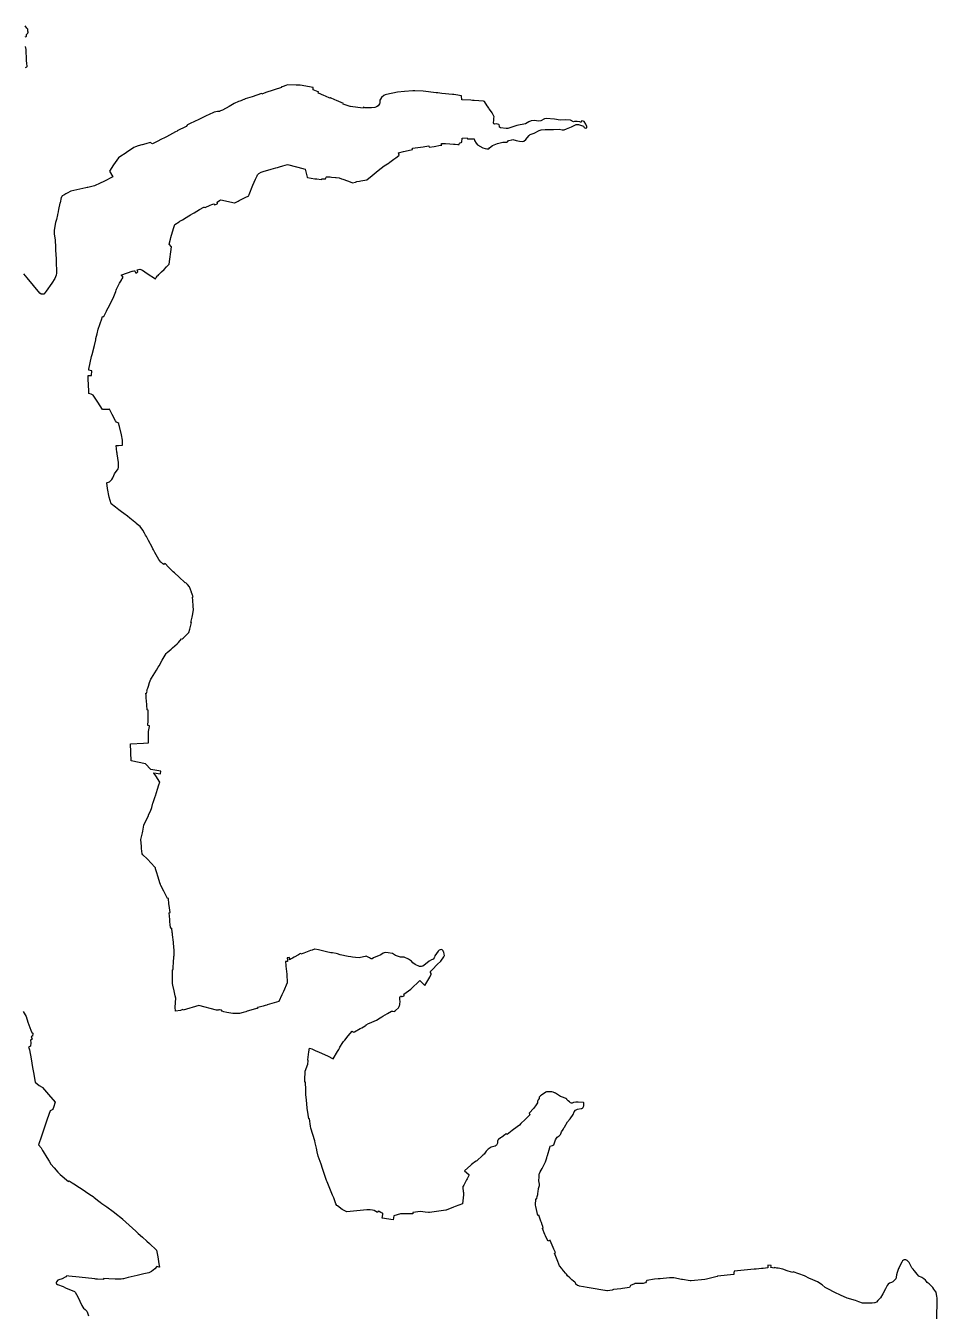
# Model space of a CAD drawing. Header units: inches. Extents: x 1341578 to 1502124, y 557203 to 748561.
# Drawn here: x 1459638 to 1462793, y 581395 to 585854 of the extents above; entities that cross this region are included whole.
import ezdxf

# ---------------------------------------------------------------- set-up
doc = ezdxf.new("R2010")
doc.units = ezdxf.units.IN
doc.header["$MEASUREMENT"] = 0
doc.layers.add('Zipcode', color=7, linetype='Continuous')

msp = doc.modelspace()

# ---------------------------------------------------------------- linework, layer by layer
at = {"layer": 'Zipcode'}
for points in [[(1459636.3, 585815.6), (1459639.1, 585816.4), (1459640.8, 585817.8), (1459640.8, 585821.5), (1459640.8, 585823.9), (1459641.5, 585825), (1459644.7, 585828.6), (1459645.2, 585829.4), (1459645.9, 585831), (1459646.3, 585832), (1459645.9, 585833), (1459645.3, 585834.3), (1459645.3, 585835.3), (1459645, 585839.8), (1459644.9, 585842.2), (1459642, 585846.2), (1459635.8, 585854)], [(1459636.6, 585709.6), (1459641.4, 585712.3), (1459642.6, 585713.6), (1459642.7, 585715), (1459642.1, 585721.8), (1459640.7, 585735.4), (1459639.5, 585772), (1459637.7, 585782.7)], [(1462790.7, 581379), (1462791.4, 581400.4), (1462791.4, 581401.9), (1462792.5, 581421.6), (1462791.8, 581451.4), (1462791.2, 581455.6), (1462788.6, 581471.7), (1462787.8, 581472.7), (1462780.7, 581482), (1462776.9, 581487), (1462776.8, 581487.1), (1462775.2, 581489.2), (1462764.3, 581500.3), (1462757.4, 581504.7), (1462755.1, 581508.5), (1462752.2, 581512.4), (1462746.4, 581516.8), (1462739.3, 581521.8), (1462728.9, 581526.8), (1462722.8, 581533.8), (1462714.2, 581544.5), (1462713, 581546), (1462709.1, 581550.7), (1462704.8, 581555.8), (1462699.6, 581564.8), (1462694.9, 581573.5), (1462688.6, 581580.4), (1462683.8, 581582.8), (1462679.8, 581583.3), (1462678.4, 581583.5), (1462675.8, 581581.9), (1462672.7, 581579.5), (1462670.3, 581575.1), (1462662.6, 581561.9), (1462660.3, 581556.9), (1462658.8, 581553.5), (1462653.6, 581539.7), (1462651.3, 581531.2), (1462650.2, 581523.2), (1462648.9, 581517.7), (1462646.2, 581514), (1462639.4, 581506.7), (1462634.3, 581505), (1462630.8, 581503.5), (1462627.5, 581502.1), (1462622.3, 581499.4), (1462619.3, 581494.2), (1462618.1, 581491.7), (1462613.3, 581482.5), (1462604, 581465.1), (1462595.9, 581451.8), (1462587, 581441.8), (1462582.7, 581436.6), (1462576.5, 581434), (1462576.2, 581433.9), (1462575.9, 581433.8), (1462567.9, 581432.5), (1462539.7, 581432.9), (1462533.9, 581433.2), (1462520.7, 581437.8), (1462509.9, 581442.1), (1462481.3, 581450.8), (1462458.1, 581460.5), (1462438, 581469.8), (1462413.9, 581483.1), (1462404.9, 581487.1), (1462394.4, 581496.3), (1462377.9, 581506.4), (1462354.1, 581517.2), (1462353.5, 581517.5), (1462350.4, 581519), (1462333.6, 581527.5), (1462294.2, 581541.5), (1462293.9, 581541.1), (1462292.2, 581538.8), (1462276.9, 581544.2), (1462273.6, 581545.3), (1462258.3, 581550.7), (1462242, 581553.8), (1462237, 581554.7), (1462229.7, 581556.1), (1462229.3, 581556.2), (1462229.2, 581556.2), (1462228.5, 581554.1), (1462217.2, 581556.2), (1462217.5, 581561.4), (1462217.5, 581563.4), (1462206.1, 581564.3), (1462205.8, 581556.2), (1462205.8, 581555.2), (1462189.7, 581553.6), (1462184.7, 581553.1), (1462165.5, 581551.2), (1462159.5, 581550.6), (1462089.4, 581544.2), (1462089.3, 581543.3), (1462088.7, 581538), (1462088.2, 581532.8), (1462031.9, 581526), (1462030.5, 581525.7), (1461994.3, 581516.1), (1461988.6, 581514.6), (1461988.3, 581514.6), (1461941.4, 581510.7), (1461939.6, 581510.9), (1461937.1, 581510.6), (1461910.5, 581514.6), (1461907.2, 581515.1), (1461880.6, 581521), (1461865.5, 581520.4), (1461833.1, 581517.7), (1461826.8, 581517.2), (1461814.5, 581516.2), (1461787.7, 581511.8), (1461786.9, 581510), (1461785.7, 581507.4), (1461782.7, 581503), (1461778.5, 581501.9), (1461774.9, 581500.9), (1461768.2, 581501), (1461764, 581501), (1461745.5, 581501.2), (1461745.4, 581500.7), (1461745.1, 581499.5), (1461730.5, 581494.4), (1461728, 581486.8), (1461703.1, 581483.8), (1461697.5, 581483.1), (1461671.9, 581479.9), (1461667.9, 581478.1), (1461651, 581475.7), (1461648.7, 581476.1), (1461643.3, 581477.2), (1461642.5, 581477.4), (1461595, 581484.7), (1461580.7, 581487), (1461567.9, 581489.1), (1461553.7, 581491.5), (1461553.7, 581492), (1461553.7, 581493.3), (1461547.3, 581494.6), (1461542.2, 581499.4), (1461540.5, 581503.8), (1461538.6, 581505.3), (1461534, 581508.9), (1461528.2, 581513.6), (1461521, 581520.2), (1461513.4, 581527.3), (1461509.1, 581533.3), (1461506.1, 581536.9), (1461494.1, 581551.2), (1461492.8, 581552.8), (1461484.7, 581562.7), (1461477.1, 581583.1), (1461474.8, 581589.2), (1461468.3, 581606.3), (1461471.8, 581608.1), (1461465.5, 581620.5), (1461463.2, 581626.2), (1461453.4, 581649.9), (1461453.2, 581651), (1461450.4, 581649.6), (1461445.5, 581647.1), (1461436.6, 581665.3), (1461436.4, 581665.8), (1461434.4, 581671), (1461426.6, 581691.9), (1461426.4, 581692.4), (1461427.3, 581693.2), (1461428.4, 581694.2), (1461425.9, 581701.9), (1461425.2, 581703.9), (1461422.5, 581712.5), (1461421.1, 581716.7), (1461414.1, 581738), (1461410.7, 581736.8), (1461403.1, 581767.3), (1461402.2, 581772.7), (1461403, 581794), (1461406.1, 581794.1), (1461406.4, 581795.7), (1461407.8, 581802.5), (1461409.9, 581808.9), (1461410.4, 581814.1), (1461410.9, 581818.3), (1461412.2, 581830.5), (1461415.5, 581840.8), (1461416.1, 581844.7), (1461414.2, 581855.9), (1461414.6, 581870.2), (1461414.9, 581874.1), (1461415.4, 581880), (1461415.5, 581881.5), (1461418.1, 581887.1), (1461425.2, 581899.7), (1461430.4, 581907.8), (1461437.2, 581922.5), (1461441, 581935.7), (1461442.6, 581941.4), (1461443.5, 581944.4), (1461451.4, 581971.6), (1461453.2, 581976.1), (1461461.3, 581979.1), (1461465.2, 581981.3), (1461471.1, 581998.4), (1461474.3, 582004.4), (1461477, 582007.1), (1461484.2, 582012.2), (1461488.7, 582016.5), (1461490, 582018.8), (1461490.8, 582023.1), (1461492.1, 582025.8), (1461497.4, 582034.6), (1461500.3, 582039.4), (1461502.1, 582042.3), (1461513.3, 582060.2), (1461522.2, 582071.5), (1461532.6, 582086.6), (1461536.2, 582095.4), (1461540.9, 582100.8), (1461545.4, 582103.1), (1461548, 582104.5), (1461560.8, 582106.7), (1461562.2, 582107), (1461565.3, 582107.6), (1461566.9, 582110.1), (1461567.7, 582111.4), (1461569.2, 582115.6), (1461569.9, 582126), (1461569.2, 582126.8), (1461568.5, 582127.8), (1461567, 582127.9), (1461549.7, 582128.7), (1461541.3, 582129.1), (1461534.5, 582127.5), (1461533.6, 582127.3), (1461529.4, 582125.3), (1461526.2, 582125.4), (1461523.4, 582126.6), (1461519.6, 582129.5), (1461515.4, 582133.7), (1461511.2, 582138.1), (1461510.5, 582138.8), (1461506.6, 582141.6), (1461498.8, 582144.6), (1461488.6, 582148.5), (1461474.9, 582157.1), (1461470.9, 582160.2), (1461469.6, 582161.2), (1461468.5, 582161.5), (1461463, 582163.1), (1461458.6, 582164.5), (1461458.1, 582164.6), (1461443.3, 582164.9), (1461440.2, 582164.3), (1461437.6, 582163.8), (1461423.2, 582153.5), (1461418.4, 582150.1), (1461417.8, 582149.7), (1461415.3, 582146.1), (1461415.2, 582141.7), (1461410.9, 582136.9), (1461409, 582132.6), (1461408.9, 582130), (1461408.8, 582126.6), (1461404.9, 582119.9), (1461395.9, 582107.9), (1461379.9, 582090.5), (1461382.4, 582084.9), (1461370.7, 582072.9), (1461366.5, 582069.1), (1461366.2, 582068.6), (1461351.7, 582055.1), (1461346.3, 582049.5), (1461326.3, 582034), (1461321.6, 582030.4), (1461304.4, 582017), (1461304.1, 582017.3), (1461301.8, 582019.5), (1461301.1, 582019.7), (1461299, 582019.1), (1461296.2, 582016), (1461285.4, 582008), (1461281.5, 582005.1), (1461273.6, 581999.2), (1461271.7, 581996.9), (1461271, 581993.2), (1461270.9, 581986.4), (1461267.2, 581980), (1461266.6, 581979.1), (1461262.2, 581976.4), (1461253.1, 581973.7), (1461249.3, 581972.5), (1461238, 581965.8), (1461231.6, 581959.7), (1461224.1, 581949.1), (1461223.7, 581948.7), (1461221.9, 581947), (1461218.8, 581944.2), (1461213.7, 581939.5), (1461204.2, 581930.8), (1461199.5, 581925.9), (1461197.4, 581924.7), (1461191.6, 581921.4), (1461185, 581916.3), (1461180.4, 581912.7), (1461178.6, 581911.2), (1461156.8, 581890.8), (1461171.9, 581878), (1461171.3, 581875.9), (1461171, 581875.4), (1461165.3, 581863.6), (1461163.4, 581859.7), (1461154.5, 581841.3), (1461151.7, 581838.3), (1461150.7, 581836.8), (1461151.1, 581831.7), (1461152.3, 581819), (1461152.5, 581816.1), (1461153.1, 581809), (1461153.2, 581807.9), (1461149.1, 581776.8), (1461124.1, 581767.5), (1461118.2, 581765.3), (1461118, 581765.2), (1461093, 581755), (1461092.2, 581754.8), (1461035.6, 581747), (1461033.6, 581746.7), (1461031.9, 581746.9), (1461020.3, 581748.4), (1461004.1, 581750.5), (1460977.8, 581747.4), (1460977.4, 581747.3), (1460977.9, 581742.8), (1460952, 581742.6), (1460946.6, 581742.5), (1460935.3, 581742.4), (1460912, 581735), (1460909.5, 581721.2), (1460871, 581726.9), (1460873.5, 581740.5), (1460874.1, 581743.4), (1460872.3, 581744.9), (1460869.5, 581745.5), (1460866.6, 581747.1), (1460860.7, 581750.1), (1460857.7, 581751.7), (1460855.9, 581746.7), (1460855.3, 581747.1), (1460844, 581754.1), (1460838, 581755.2), (1460829.6, 581756.6), (1460823.8, 581756.4), (1460818.2, 581756.2), (1460818, 581756.2), (1460806.9, 581754.8), (1460749.2, 581748.9), (1460732.7, 581757), (1460716.4, 581769.4), (1460715.1, 581771.3), (1460711.4, 581776.9), (1460703.8, 581797.8), (1460702, 581801.7), (1460699.8, 581807), (1460683.1, 581847.7), (1460681, 581852.7), (1460679, 581858), (1460663.5, 581903.1), (1460661.4, 581910.3), (1460660.2, 581914.3), (1460649.7, 581941.5), (1460646.3, 581957), (1460643.9, 581969), (1460639.3, 581988.4), (1460639, 581994.8), (1460625.2, 582039), (1460623.5, 582045.5), (1460619.7, 582071.2), (1460617.5, 582071.4), (1460613, 582101.3), (1460612.4, 582106.7), (1460612.2, 582108.6), (1460609.5, 582135.6), (1460607.4, 582155.1), (1460607.3, 582159.2), (1460607.4, 582162.7), (1460607, 582171), (1460605.9, 582197.4), (1460604, 582197.4), (1460603.5, 582202.7), (1460604.1, 582211.5), (1460605.1, 582228.9), (1460605.4, 582229.8), (1460605.1, 582235.9), (1460605.1, 582236), (1460613.9, 582260.8), (1460615.5, 582271.7), (1460614.4, 582275.8), (1460618.1, 582302.4), (1460619.9, 582315.2), (1460627.7, 582312.9), (1460640.2, 582308.1), (1460653.9, 582301.8), (1460681.8, 582288.8), (1460702.3, 582278.8), (1460717.5, 582304.5), (1460721.4, 582311.4), (1460723.8, 582315.6), (1460725.3, 582318.5), (1460735.9, 582335.4), (1460738.2, 582338.9), (1460741, 582342.1), (1460741.9, 582343.1), (1460754, 582358.2), (1460767.6, 582374.7), (1460771.5, 582370.7), (1460775, 582372.3), (1460775.7, 582372.5), (1460795.6, 582383.3), (1460801, 582386.5), (1460812.3, 582393.3), (1460815.6, 582395.3), (1460816.6, 582395.9), (1460824.4, 582401.2), (1460827.2, 582402.3), (1460851.4, 582412.2), (1460857.3, 582415.8), (1460862.3, 582418.9), (1460864.8, 582420.4), (1460870.4, 582423.9), (1460874.3, 582426.3), (1460890.1, 582435.3), (1460903.8, 582443.2), (1460905.1, 582443.5), (1460906.4, 582443.7), (1460908.9, 582443.1), (1460912.8, 582442.1), (1460914.5, 582443.3), (1460918.1, 582445.7), (1460918.2, 582445.8), (1460928.6, 582454.7), (1460930.4, 582459.6), (1460931.7, 582463.6), (1460932.1, 582465.7), (1460932.3, 582467), (1460933.3, 582478.1), (1460933.2, 582482.4), (1460933.1, 582491.8), (1460933.7, 582493.8), (1460935.1, 582495.4), (1460937, 582495.4), (1460938.9, 582494.7), (1460941.3, 582493.9), (1460947.9, 582496.8), (1460947.3, 582500.5), (1460947, 582502.8), (1460971.3, 582520), (1461002.2, 582549.5), (1461015.8, 582536.4), (1461019.6, 582532.7), (1461036.9, 582561.1), (1461041.3, 582571.9), (1461040.7, 582574.2), (1461038.9, 582577.8), (1461038.8, 582580.6), (1461039.2, 582581.4), (1461039.6, 582582.3), (1461040.1, 582582.9), (1461040.8, 582583.8), (1461047.2, 582589), (1461060.6, 582603.9), (1461061.7, 582605.1), (1461074.6, 582616.3), (1461084.8, 582631.7), (1461086.7, 582635.8), (1461086.6, 582640.8), (1461084.7, 582647.5), (1461084.1, 582649.2), (1461083.1, 582651.9), (1461081.2, 582653.9), (1461078.6, 582655.9), (1461075.6, 582656.7), (1461069, 582654.7), (1461065.3, 582651), (1461054.1, 582635.5), (1461052.1, 582630.2), (1461051.2, 582627.8), (1461048.3, 582623.6), (1461046, 582622.6), (1461042.1, 582620.9), (1461033.7, 582617.1), (1461021.9, 582606.3), (1461011.7, 582599.2), (1461007.3, 582598.1), (1461000.9, 582598.5), (1460986.2, 582604.6), (1460977.2, 582611.5), (1460973.4, 582616.4), (1460963.2, 582623.4), (1460947.8, 582630.2), (1460936.4, 582630.9), (1460934.7, 582631), (1460917.6, 582636.6), (1460907.5, 582643), (1460892.1, 582646.1), (1460881.9, 582646.2), (1460875.3, 582644), (1460866.8, 582638.3), (1460841.8, 582627.7), (1460836.6, 582625), (1460833.9, 582624.4), (1460831.6, 582625.8), (1460831.6, 582625.8), (1460827.6, 582628.7), (1460823.2, 582631), (1460816.4, 582633.6), (1460813, 582633.3), (1460806.7, 582631.2), (1460792.2, 582627.9), (1460779.2, 582629.2), (1460769.2, 582630.8), (1460763.2, 582631.7), (1460754.3, 582633.1), (1460725.8, 582638.5), (1460716.8, 582642.2), (1460711.8, 582643.8), (1460699.7, 582645), (1460696, 582645.3), (1460693.8, 582645.8), (1460679.3, 582649.1), (1460650.8, 582656.2), (1460638, 582658.1), (1460637.4, 582658.2), (1460629.6, 582655.3), (1460624, 582653.3), (1460600.3, 582644.3), (1460590.3, 582640.5), (1460589.2, 582642.8), (1460582.4, 582638.9), (1460566.9, 582630.6), (1460561.4, 582627.6), (1460556.3, 582624.5), (1460550.8, 582621.5), (1460550.7, 582623.6), (1460550.4, 582629.4), (1460542.7, 582628.2), (1460543.9, 582619.1), (1460544.3, 582616.1), (1460538.7, 582615.4), (1460536.7, 582615.1), (1460537.3, 582610.5), (1460537.8, 582606.9), (1460537.9, 582606), (1460538.7, 582599.6), (1460542, 582572), (1460543, 582541.6), (1460529.7, 582512.1), (1460527.6, 582507.5), (1460524.5, 582500.6), (1460514.4, 582476.6), (1460473.4, 582465.3), (1460472.6, 582464.5), (1460466.7, 582462.8), (1460459.9, 582461.2), (1460455.2, 582460.1), (1460441, 582456.8), (1460440.1, 582456.5), (1460440.6, 582454.5), (1460440.9, 582453.6), (1460404.5, 582443.1), (1460399.9, 582441.8), (1460390.4, 582439), (1460377.5, 582436), (1460376.1, 582435.6), (1460360.2, 582436), (1460354.6, 582435.7), (1460334.2, 582439.5), (1460323.3, 582441), (1460317.4, 582444.2), (1460315.4, 582446.8), (1460314.1, 582447.5), (1460308.4, 582447.9), (1460305.8, 582447.7), (1460304.1, 582447.6), (1460299.7, 582447.3), (1460298.6, 582447.3), (1460237.5, 582463.1), (1460183.2, 582447.3), (1460182.2, 582449), (1460173.5, 582445.6), (1460155.8, 582443.8), (1460155.7, 582457.4), (1460157.8, 582488.7), (1460155.3, 582496.6), (1460151.2, 582513.6), (1460146.9, 582533.3), (1460146.9, 582533.4), (1460146.2, 582539.3), (1460146.1, 582539.4), (1460145.7, 582545.9), (1460145.8, 582547.9), (1460145.8, 582574), (1460145.8, 582587.1), (1460148.1, 582587.8), (1460148.2, 582596.8), (1460148.3, 582598.4), (1460149.2, 582610.2), (1460150.3, 582633.9), (1460151.6, 582634.5), (1460151.2, 582657), (1460150.7, 582662.4), (1460149.8, 582683), (1460146.4, 582707.3), (1460145.5, 582712.9), (1460145.1, 582716), (1460143.3, 582730.5), (1460140.6, 582729.9), (1460137.7, 582741.8), (1460136.7, 582755.2), (1460136.3, 582760.9), (1460134.4, 582784.5), (1460137.8, 582785.5), (1460134.5, 582809.3), (1460133.7, 582814.8), (1460133.5, 582816.3), (1460131.9, 582832.1), (1460131.7, 582833.8), (1460130.3, 582833.7), (1460128.8, 582833.5), (1460118.2, 582854.2), (1460115.5, 582859.5), (1460105.9, 582878.6), (1460104.9, 582880.9), (1460104.2, 582882.4), (1460101.7, 582888.2), (1460096, 582907.4), (1460090.6, 582926), (1460087.4, 582936.8), (1460086.7, 582939.2), (1460086.5, 582940.2), (1460083.7, 582943.1), (1460073.3, 582954.4), (1460058, 582971.1), (1460043.3, 582985.1), (1460040.4, 582988.2), (1460038.9, 583006.8), (1460038.5, 583013), (1460036.4, 583037.6), (1460041.8, 583060.9), (1460043, 583067), (1460047, 583087.7), (1460062.5, 583120.4), (1460062.9, 583121.5), (1460065.4, 583127.7), (1460069.3, 583136.4), (1460074, 583148.9), (1460078, 583164), (1460078.6, 583165.5), (1460086.2, 583186.4), (1460087, 583189.4), (1460094, 583211.7), (1460098.9, 583227), (1460102, 583236.5), (1460102, 583236.7), (1460088, 583258.3), (1460085.6, 583261.5), (1460084.9, 583262.7), (1460084.9, 583262.7), (1460081.7, 583267.7), (1460081.4, 583268.3), (1460103.9, 583265.4), (1460105.2, 583274.3), (1460070.7, 583279.6), (1460052.7, 583299.9), (1460002.4, 583309.8), (1460000.9, 583368.5), (1460046, 583370.9), (1460062.5, 583371.8), (1460062.8, 583377.8), (1460063, 583396.4), (1460063.3, 583411), (1460064.1, 583417.1), (1460066, 583428.6), (1460066, 583428.6), (1460066.4, 583431.1), (1460065.1, 583431.5), (1460060.9, 583432.8), (1460061.3, 583450), (1460061.5, 583455.5), (1460061.8, 583469.6), (1460061.7, 583485.8), (1460058.4, 583487), (1460055.8, 583518.8), (1460055.2, 583526.1), (1460054.4, 583535.8), (1460054.1, 583544.6), (1460055.7, 583544.6), (1460058.3, 583551.7), (1460056.9, 583552.9), (1460057.7, 583555.2), (1460058.4, 583557), (1460060.4, 583562), (1460063.1, 583568.8), (1460066.8, 583581), (1460071.3, 583592.3), (1460073.7, 583596.1), (1460090.6, 583624.4), (1460096.4, 583634), (1460099.5, 583639.2), (1460099.6, 583639.4), (1460110.7, 583658.7), (1460124.5, 583681.6), (1460127.3, 583684.8), (1460141.2, 583696.7), (1460145.9, 583700.8), (1460161.6, 583714.4), (1460166.9, 583719.2), (1460177.5, 583732), (1460178.6, 583731.6), (1460179.4, 583732.1), (1460183.1, 583734.4), (1460201.9, 583754.4), (1460205.9, 583765.8), (1460208, 583774.6), (1460209.3, 583780.1), (1460211.5, 583789.1), (1460209.6, 583789.2), (1460213.5, 583807.5), (1460214.6, 583812.6), (1460218.8, 583832.7), (1460217.9, 583845.5), (1460217.9, 583846.6), (1460216.5, 583865.3), (1460215.7, 583876.1), (1460217.4, 583877.1), (1460214.1, 583886.9), (1460212.1, 583892.7), (1460211.7, 583894.1), (1460205, 583911.8), (1460197.4, 583920), (1460193.8, 583923.7), (1460190.7, 583926.9), (1460189.6, 583926.2), (1460188.8, 583926.9), (1460169.2, 583945.5), (1460152.3, 583960.7), (1460148.6, 583964.2), (1460131.8, 583979.8), (1460120, 583993.3), (1460116.3, 583989.6), (1460113, 583992.3), (1460107.8, 583996.5), (1460106.1, 583997.9), (1460098.3, 584007.1), (1460093.7, 584015), (1460084.4, 584031.3), (1460080, 584040.1), (1460077.8, 584044.3), (1460075, 584050), (1460063.4, 584073), (1460056, 584086), (1460053, 584091.4), (1460049.5, 584097.6), (1460043.5, 584108.2), (1460034.5, 584120.7), (1460020.7, 584132), (1460018.7, 584133.7), (1460015.6, 584136.3), (1459998.7, 584150.1), (1459990.6, 584156.4), (1459977.7, 584165.7), (1459969, 584172), (1459960.1, 584178.4), (1459948.8, 584188), (1459933.4, 584199.3), (1459926.9, 584223.1), (1459920.6, 584253.1), (1459920.6, 584253.7), (1459918.3, 584271.5), (1459918.1, 584272.7), (1459919.7, 584273.3), (1459921.2, 584273.7), (1459927.3, 584275.5), (1459936.4, 584284.2), (1459939.5, 584289.4), (1459941.1, 584292), (1459945, 584302.8), (1459957.5, 584320.6), (1459959, 584325.5), (1459959, 584342.4), (1459954.1, 584372.9), (1459953.9, 584374.3), (1459953.5, 584378.1), (1459950.9, 584401.1), (1459958.9, 584401.6), (1459973.3, 584402.5), (1459973.3, 584402.5), (1459972.8, 584412.2), (1459972.7, 584412.9), (1459972.4, 584420.1), (1459969.3, 584438), (1459962.8, 584466.6), (1459961.8, 584471.1), (1459960.6, 584476.8), (1459960.4, 584477.4), (1459956.2, 584480.4), (1459952.1, 584482.7), (1459948.7, 584486.3), (1459937, 584508.2), (1459928.4, 584526.7), (1459924.1, 584526.5), (1459903.8, 584525.7), (1459895.8, 584538.4), (1459893.5, 584541.8), (1459889.5, 584548), (1459883, 584558), (1459874.1, 584571.7), (1459871.2, 584575.8), (1459864.3, 584578.8), (1459856.7, 584581), (1459856.3, 584590.8), (1459853.8, 584631.3), (1459853.7, 584637.9), (1459853.6, 584642.3), (1459854.2, 584643.9), (1459862.5, 584643.5), (1459865.9, 584643.3), (1459867, 584659.6), (1459865.6, 584659.9), (1459855.9, 584662.4), (1459855.9, 584665), (1459866.1, 584709.7), (1459866.8, 584713), (1459867.4, 584715.8), (1459876, 584747.9), (1459880.2, 584767.3), (1459881.1, 584771.4), (1459884.8, 584788.3), (1459888.8, 584804.1), (1459894.7, 584820.7), (1459896.8, 584826.6), (1459900.4, 584836.8), (1459903.5, 584848.4), (1459908.1, 584847.6), (1459915.1, 584861.8), (1459917.1, 584865.8), (1459917.8, 584867.2), (1459929, 584888.2), (1459933.8, 584898.8), (1459940.3, 584911.3), (1459945, 584923.4), (1459949.7, 584934.9), (1459951.3, 584938.8), (1459952.6, 584941.9), (1459957.1, 584951.8), (1459963, 584962.9), (1459969, 584974), (1459969.2, 584974.4), (1459971.1, 584977.9), (1459971.2, 584978.1), (1459974.6, 584984.4), (1459969.9, 584991.4), (1459969.7, 584991.6), (1459970.1, 584991.7), (1460006.8, 585004.2), (1460007.3, 585004.4), (1460012.5, 585006.2), (1460013.2, 585006.4), (1460014.2, 585006.7), (1460019.3, 584997.5), (1460026.4, 585001.9), (1460023.8, 585009.2), (1460032.3, 585011.9), (1460042.2, 585008.3), (1460058.5, 584996.8), (1460086.9, 584978.1), (1460089.8, 584982.4), (1460094.2, 584988.6), (1460095.9, 584990.3), (1460099, 584993.5), (1460099.6, 584994.1), (1460106, 585000.7), (1460106.2, 585000.8), (1460107.5, 585002.2), (1460116.6, 585010.6), (1460125, 585019.2), (1460126.8, 585020.9), (1460131.4, 585025.4), (1460134.5, 585028.5), (1460142.2, 585089), (1460133.8, 585098.7), (1460138.8, 585115.8), (1460140.3, 585120.7), (1460149.6, 585152.1), (1460154.3, 585166.8), (1460168.9, 585176), (1460171.6, 585177.7), (1460173.4, 585178.8), (1460173.7, 585179), (1460180.1, 585182.8), (1460185.8, 585186.2), (1460187.5, 585187.2), (1460208.6, 585200.1), (1460216.7, 585204.7), (1460220.9, 585207.1), (1460239.6, 585217.8), (1460254.5, 585226.6), (1460255.3, 585226.3), (1460259, 585224.9), (1460276.7, 585232.9), (1460282.6, 585235.6), (1460285.4, 585236.8), (1460288.4, 585237.8), (1460289.7, 585236.5), (1460290.6, 585235.4), (1460292.4, 585234.3), (1460300.6, 585237.5), (1460301.5, 585239.5), (1460301.2, 585240.5), (1460300.3, 585243.3), (1460309, 585249), (1460310.9, 585250.3), (1460312.1, 585251.1), (1460318.8, 585249.9), (1460323.3, 585249.1), (1460361, 585241.7), (1460361.8, 585241.5), (1460362.2, 585241.4), (1460372.6, 585247.1), (1460377.1, 585249.5), (1460383, 585252.6), (1460390.5, 585256.6), (1460397.7, 585259.7), (1460410.2, 585265.3), (1460411.8, 585269.6), (1460424, 585302.5), (1460433.3, 585323.6), (1460438.5, 585335), (1460440.1, 585338.2), (1460440.9, 585339.8), (1460444.4, 585342.8), (1460453, 585346.8), (1460463.6, 585350.3), (1460468.2, 585351.8), (1460486.9, 585357.9), (1460504.1, 585362.6), (1460509.2, 585364), (1460515.7, 585365.8), (1460527.4, 585369.1), (1460543.9, 585373.8), (1460574.6, 585365.7), (1460580.1, 585364.3), (1460605, 585357.7), (1460611.9, 585329.5), (1460613.5, 585329.2), (1460638.4, 585324.8), (1460641.1, 585324.4), (1460645.6, 585323.8), (1460660.7, 585321.5), (1460662.1, 585322.8), (1460662.2, 585323), (1460662.7, 585324.2), (1460675.3, 585324.8), (1460675.8, 585324.8), (1460676, 585327.8), (1460677.7, 585330.1), (1460678.2, 585330.5), (1460679.3, 585331.3), (1460681.6, 585331.3), (1460684.6, 585331.4), (1460691, 585330.8), (1460695.9, 585330.4), (1460709.6, 585329.2), (1460712.7, 585329), (1460722.4, 585327.5), (1460722.7, 585327.4), (1460730.8, 585324.4), (1460735.4, 585322.8), (1460751.4, 585317), (1460755, 585315.7), (1460768.3, 585310.6), (1460779.2, 585313.3), (1460783.9, 585314.5), (1460793.2, 585316.3), (1460797.9, 585317.3), (1460818.9, 585321.4), (1460836.4, 585335.9), (1460858.2, 585353), (1460878.8, 585368.8), (1460890.1, 585376.4), (1460891.8, 585377.6), (1460898.5, 585382.2), (1460912.2, 585392), (1460919.2, 585397.3), (1460923.8, 585400.9), (1460929.8, 585405.7), (1460928.3, 585414), (1460945.4, 585418.4), (1460951.2, 585419.9), (1460976.7, 585425.4), (1460976.5, 585430), (1461013.4, 585435.4), (1461019.6, 585436.5), (1461033.2, 585438.9), (1461034.2, 585433.8), (1461051, 585436.6), (1461057.1, 585437.6), (1461068.2, 585440.1), (1461073.3, 585440.6), (1461077.6, 585440.9), (1461077.2, 585441.9), (1461077, 585446.9), (1461084.3, 585446.8), (1461090.9, 585446.7), (1461105.8, 585445.5), (1461118, 585444.6), (1461123.9, 585444.2), (1461124.1, 585444.2), (1461133.5, 585443.5), (1461138.5, 585443.1), (1461139.3, 585447.9), (1461147, 585451.7), (1461148.2, 585464.7), (1461166.2, 585465.7), (1461166.3, 585462.9), (1461170.4, 585462.8), (1461174.3, 585462.8), (1461174.4, 585462.8), (1461178.2, 585462.8), (1461182.4, 585462.8), (1461189.9, 585462.8), (1461190.6, 585458), (1461190.7, 585457.2), (1461196.6, 585447.3), (1461201.4, 585441.7), (1461220.1, 585431.7), (1461228.2, 585429.6), (1461233.6, 585428.3), (1461238.6, 585428), (1461240.9, 585428.2), (1461243.3, 585431.2), (1461253.3, 585439.3), (1461270.9, 585447.1), (1461289, 585451.2), (1461299.9, 585451.2), (1461303.5, 585451.2), (1461305.6, 585451.9), (1461308.1, 585455.6), (1461309.6, 585456.9), (1461320.7, 585459.8), (1461323.2, 585460.5), (1461335.6, 585457.2), (1461346.5, 585454.5), (1461357.1, 585453.3), (1461362.1, 585454.4), (1461368.2, 585460.6), (1461373.5, 585466), (1461380.3, 585474.2), (1461383.8, 585477.8), (1461397.5, 585482.7), (1461415.4, 585491.6), (1461422, 585493.4), (1461435.6, 585495.1), (1461465, 585495.4), (1461484.1, 585496.7), (1461494.4, 585493.8), (1461501.1, 585494), (1461508.9, 585497.5), (1461526.5, 585504.7), (1461538.5, 585510), (1461543.1, 585511.9), (1461550.9, 585512), (1461555, 585511.5), (1461568, 585506.4), (1461570.5, 585502.3), (1461572.7, 585500.3), (1461574, 585499.9), (1461579.4, 585500.8), (1461580.1, 585505.6), (1461575.9, 585513.2), (1461570.4, 585523.1), (1461567.5, 585523.8), (1461560.9, 585525.4), (1461561.5, 585523.7), (1461560.8, 585521.4), (1461560.1, 585520.3), (1461557.4, 585520.1), (1461555.3, 585521), (1461546.4, 585523.1), (1461537.3, 585522.3), (1461533.6, 585521.9), (1461522.8, 585527.2), (1461504.6, 585528.2), (1461487.7, 585527.5), (1461468, 585530.3), (1461439.6, 585533.1), (1461433.3, 585532.3), (1461420.1, 585524.6), (1461412.9, 585523.8), (1461398.8, 585525.9), (1461387, 585524.9), (1461379.5, 585522), (1461368.1, 585514.4), (1461338.1, 585509.1), (1461306, 585498.5), (1461300.6, 585498.2), (1461281.5, 585500.5), (1461278.1, 585503.2), (1461277.3, 585506.9), (1461276.7, 585511.1), (1461274.8, 585512.7), (1461267.4, 585514.3), (1461261, 585514), (1461258.3, 585514.7), (1461257.3, 585517.8), (1461257.5, 585527.2), (1461257.5, 585527.4), (1461258.2, 585533.9), (1461258.6, 585539.1), (1461255.9, 585545.9), (1461251.9, 585552.4), (1461245.9, 585560.9), (1461241.9, 585566.6), (1461240.6, 585568.3), (1461235.5, 585576.1), (1461234.6, 585577.5), (1461225.9, 585592.1), (1461221.8, 585593.1), (1461190, 585595.2), (1461187.2, 585595.4), (1461183.8, 585595.6), (1461177.9, 585596), (1461147.1, 585598.1), (1461146, 585611.7), (1461126.7, 585614.9), (1461120.1, 585615.6), (1461114.5, 585616.2), (1461078.5, 585620.1), (1461063.8, 585621.7), (1461058.3, 585622.3), (1461013.3, 585627.2), (1460984.3, 585628.4), (1460977.7, 585628.6), (1460949.2, 585627.1), (1460925.1, 585623.9), (1460919.3, 585623.1), (1460914.3, 585622.5), (1460896.6, 585618.3), (1460881.7, 585615), (1460877.8, 585612.4), (1460868.9, 585605.5), (1460865.9, 585600.5), (1460864, 585596.7), (1460863.9, 585592.1), (1460863.6, 585587.3), (1460862.2, 585583.7), (1460860.5, 585580.4), (1460857.7, 585577), (1460852.1, 585573.4), (1460846.3, 585570.9), (1460834.3, 585569.6), (1460811.3, 585570.1), (1460806.5, 585572.6), (1460805.9, 585569.4), (1460787.8, 585571.7), (1460787.7, 585571.7), (1460761.8, 585575.1), (1460761.4, 585575.1), (1460760.3, 585575.2), (1460743.9, 585580.1), (1460736.5, 585582.3), (1460736.6, 585582.7), (1460737.3, 585584.9), (1460713.2, 585595.5), (1460708.2, 585597.8), (1460692.4, 585605.1), (1460691.8, 585604.6), (1460690.2, 585603.3), (1460675.3, 585609.9), (1460669.9, 585612.3), (1460651.5, 585620.5), (1460650.1, 585621.1), (1460650.7, 585624.9), (1460649.8, 585625.3), (1460644.2, 585627.4), (1460632.4, 585631.8), (1460632.8, 585640.7), (1460587.4, 585648), (1460573.4, 585649), (1460544.3, 585649.1), (1460538.1, 585647.3), (1460529.4, 585644.3), (1460523.7, 585642.3), (1460522.6, 585641.9), (1460523, 585640.7), (1460469.3, 585622.8), (1460454.6, 585617.3), (1460453.8, 585619.9), (1460421.3, 585608.1), (1460397.6, 585600.6), (1460395.8, 585599.9), (1460394.4, 585599.4), (1460392.6, 585598.7), (1460389.8, 585597.6), (1460388.1, 585597), (1460378.8, 585593.5), (1460374.6, 585591.9), (1460359.1, 585584.7), (1460353.9, 585581.8), (1460342.4, 585574.6), (1460318.7, 585562.5), (1460311.8, 585559.4), (1460311.6, 585559.3), (1460309.2, 585558.3), (1460308.1, 585557.8), (1460307.3, 585557.5), (1460302, 585557.5), (1460289.9, 585555), (1460270, 585545.6), (1460265.2, 585543.4), (1460264.5, 585543), (1460250.4, 585536.5), (1460237.6, 585529.7), (1460207.2, 585515.8), (1460207, 585515.7), (1460206.7, 585515.6), (1460202.2, 585513.5), (1460197.8, 585511.5), (1460196.7, 585510.5), (1460193.3, 585505.6), (1460162.6, 585489.9), (1460162, 585489.6), (1460156.4, 585486.7), (1460156.1, 585486.5), (1460124.6, 585469.9), (1460101.3, 585457.6), (1460100.3, 585457.1), (1460077.2, 585445.8), (1460068.3, 585450.6), (1460053.9, 585446), (1460040.4, 585441.9), (1460040.1, 585441.8), (1460027.6, 585438), (1460017.7, 585434.9), (1460012.6, 585433.3), (1459987.2, 585415.5), (1459987, 585415.4), (1459982.5, 585412.5), (1459981.9, 585412.1), (1459966.8, 585402.7), (1459958.9, 585396.8), (1459941.6, 585373), (1459928.2, 585351.4), (1459939.1, 585330.8), (1459907.9, 585315.2), (1459895.9, 585309.3), (1459875.6, 585299.8), (1459852.6, 585294.4), (1459851.7, 585294.2), (1459850.9, 585294), (1459846.1, 585292.9), (1459794.1, 585281.2), (1459781.3, 585274.3), (1459776.9, 585271.9), (1459769.3, 585267.7), (1459764.6, 585265.2), (1459762.6, 585262.3), (1459761.1, 585260.2), (1459756.7, 585241.5), (1459756.5, 585240.8), (1459756.4, 585240.4), (1459751.6, 585218.4), (1459751.5, 585218.1), (1459750.1, 585211.6), (1459749.7, 585209.9), (1459747.7, 585201.1), (1459747.5, 585200), (1459743.9, 585183.9), (1459741.5, 585173), (1459735.8, 585146.7), (1459736.6, 585133.4), (1459739.4, 585112.6), (1459740.8, 585088.3), (1459741.4, 585077.1), (1459742.8, 585047.7), (1459742.9, 585044.9), (1459743, 585041.7), (1459744.4, 584997.8), (1459743.5, 584990.5), (1459739.2, 584979.5), (1459728.8, 584963.6), (1459708.3, 584935.1), (1459702.2, 584926.2), (1459700.7, 584925.3), (1459697.6, 584925), (1459696.4, 584924.9), (1459693.3, 584924.6), (1459691, 584924.7), (1459690.9, 584924.8), (1459687, 584929), (1459643, 584981.5), (1459631.9, 584995.8)], [(1459628.6, 582442.2), (1459639.7, 582425.5), (1459645.7, 582405.9), (1459655.8, 582377.5), (1459658.7, 582370.2), (1459662.4, 582367.6), (1459662.2, 582364.8), (1459661.6, 582358.3), (1459661.5, 582357.3), (1459656.9, 582355.9), (1459660.6, 582347.3), (1459654, 582342.8), (1459655.7, 582333.7), (1459654.7, 582322.7), (1459647.8, 582319.1), (1459650.4, 582313.6), (1459651.1, 582309.6), (1459656.5, 582278.2), (1459661.9, 582249.2), (1459663.9, 582237.2), (1459664.9, 582231.2), (1459670.3, 582198), (1459684, 582186.6), (1459695.1, 582180.8), (1459695.8, 582180), (1459716.8, 582155.7), (1459740.2, 582128.9), (1459734, 582110.4), (1459732.1, 582104.7), (1459731.7, 582103.5), (1459722.8, 582098.7), (1459712.3, 582070.1), (1459697.9, 582028.3), (1459692.1, 582011.5), (1459681.6, 581981.6), (1459690.9, 581970.7), (1459693.6, 581966.1), (1459696.1, 581961.8), (1459698.4, 581957.8), (1459711.1, 581937.2), (1459719, 581924.2), (1459725.1, 581914.4), (1459736.4, 581901.3), (1459748.7, 581887), (1459748.9, 581886.8), (1459756.7, 581878.6), (1459785.7, 581853.6), (1459788.5, 581856.2), (1459799, 581849.2), (1459804.5, 581845.6), (1459823.7, 581833.1), (1459829.3, 581829.4), (1459860.2, 581809.5), (1459871.7, 581802.1), (1459874, 581800), (1459885.9, 581789), (1459895.3, 581782.5), (1459901.6, 581778.1), (1459918.8, 581766.2), (1459940.3, 581750.8), (1459956.9, 581737.8), (1459962.2, 581733.4), (1459973.1, 581724.4), (1459972.3, 581723.7), (1460019.5, 581682.1), (1460027.6, 581674.3), (1460042.1, 581661.3), (1460057.1, 581647.9), (1460066.3, 581639.7), (1460068.8, 581637.5), (1460088.2, 581619.2), (1460090.9, 581616.6), (1460094.6, 581593), (1460098.4, 581569.1), (1460100.8, 581557.4), (1460099.8, 581557.7), (1460092.2, 581559.9), (1460085.2, 581551.6), (1460073, 581543), (1460064.4, 581538.6), (1460064.4, 581538.6), (1460047.1, 581534.7), (1460023.2, 581529), (1459993, 581521.9), (1459976.3, 581516.9), (1459974.3, 581516.8), (1459968.3, 581516.6), (1459957.6, 581516.1), (1459948, 581516.4), (1459925, 581517), (1459907.1, 581518.6), (1459907.6, 581514.7), (1459886.9, 581516.3), (1459880.9, 581516.7), (1459876.8, 581517), (1459822.4, 581522.6), (1459786.9, 581527), (1459779.9, 581528), (1459778, 581524.8), (1459777.7, 581524.3), (1459774.7, 581523), (1459764.4, 581517.6), (1459760.6, 581516.7), (1459755.6, 581514.9), (1459749.6, 581512.4), (1459744.6, 581507.4), (1459743.9, 581506.2), (1459743.8, 581505.3), (1459743.5, 581503.6), (1459745, 581500.3), (1459747.9, 581497.5), (1459767.4, 581490.4), (1459776, 581486.2), (1459807.1, 581473.9), (1459809.5, 581471.4), (1459818.5, 581455.4), (1459832.6, 581425.2), (1459835.1, 581418.9), (1459838.2, 581415.2), (1459843.4, 581410.9), (1459848.2, 581406.5), (1459849.7, 581405), (1459851.8, 581399.2), (1459854.8, 581389)]]:
    msp.add_lwpolyline(points, dxfattribs=at)

doc.saveas('drawing.dxf')
